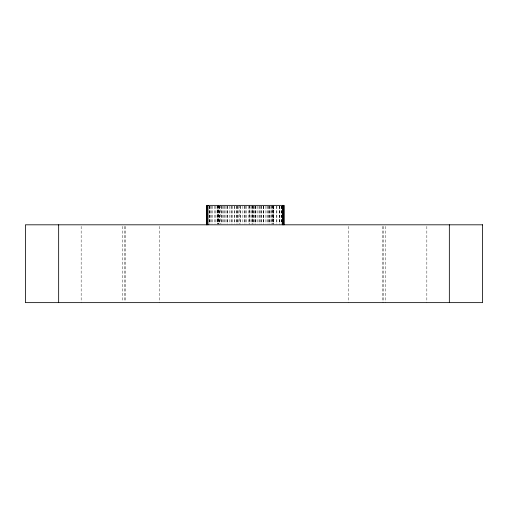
<?xml version="1.0" encoding="UTF-8"?>
<svg xmlns="http://www.w3.org/2000/svg" width="508" height="508" viewBox="0 0 508 508"><rect width="100%" height="100%" fill="white"/><g stroke="black" fill="none" stroke-linecap="round" stroke-linejoin="round"><path stroke-width="0.38" stroke-dasharray="2.54 1.91" d="M426.841 226.39L426.841 302.641M385.223 226.39L385.223 302.641M383.375 226.39L383.375 302.641M382.257 226.39L382.257 302.641M348.361 226.39L348.361 302.641M281.629 206.14L281.629 224.041M281.553 206.14L281.553 224.041M281.343 206.14L281.343 224.041M279.857 206.14L279.857 224.041M279.483 206.14L279.483 224.041M279.438 206.14L279.438 224.041M276.879 206.14L276.879 224.041M276.619 206.14L276.619 224.041M273.799 206.14L273.799 224.041M273.679 206.14L273.679 224.041M273.329 205.359L273.329 224.041M273.152 206.14L273.152 224.041M273.069 206.14L273.069 224.041M272.917 205.359L272.917 224.041M272.11 206.14L272.11 224.041M272.002 205.359L272.002 224.041M271.189 206.14L271.189 224.041M270.015 206.14L270.015 224.041M269.888 206.14L269.888 224.041M269.704 206.14L269.704 224.041M268.713 206.14L268.713 224.041M267.995 206.14L267.995 224.041M267.068 206.14L267.068 224.041M265.887 206.14L265.9 224.041M263.779 206.14L263.779 224.041M263.62 206.14L263.62 224.041M263.468 206.14L263.468 224.041M261.328 206.14L261.328 224.041M261.137 206.14L261.137 224.041M260.858 206.14L260.858 224.041M259.467 206.14L259.467 224.041M259.004 206.14L259.004 224.041M257.645 206.14L257.645 224.041M255.924 206.14L255.924 224.041M255.765 206.14L255.765 224.041M255.429 206.14L255.429 224.041M254.324 206.14L254.324 224.041M253.765 206.14L253.765 224.041M253.657 206.14L253.657 224.041M252.762 206.14L252.762 224.041M252.324 206.14L252.324 224.041M252.127 205.359L252.127 224.041M251.371 206.14L251.371 224.041M249.942 206.14L249.942 224.041M249.898 206.14L249.898 224.041M249.218 205.359L249.218 224.041M248.774 206.14L248.774 224.041M246.609 206.14L246.609 224.041M245.097 206.14L245.097 224.041M244.932 206.14L244.932 224.041M244.418 206.14L244.418 224.041M242.849 206.14L242.849 224.041M240.475 206.14L240.475 224.041M240.189 206.14L240.189 224.041M239.249 205.359L239.249 224.041M238.487 206.14L238.487 224.041M237.782 206.14L237.782 224.041M237.554 206.14L237.554 224.041M236.195 206.14L236.195 224.041M236.169 206.14L236.169 224.041M234.76 206.14L234.76 224.041M234.601 206.14L234.601 224.041M232.512 206.14L232.512 224.041M231.299 206.14L231.261 224.041M231.051 206.14L231.051 224.041M229.267 206.14L229.267 224.041M227.559 206.14L227.559 224.041M227.298 206.14L227.298 224.041M226.93 206.14L226.93 224.041M225.101 206.14L225.101 224.041M224.466 206.14L224.466 224.041M223.355 206.14L223.355 224.041M222.39 206.14L222.371 224.041M221.659 206.14L221.659 224.041M221.475 206.14L221.475 224.041M220.351 205.359L220.351 224.041M219.646 206.14L219.646 224.041M219.31 206.14L219.31 224.041M219.1 206.14L219.1 224.041M218.554 205.359L218.554 224.041M218.211 205.359L218.199 224.041M218.135 206.14L218.135 224.041M217.951 205.359L217.951 224.041M217.589 206.14L217.589 224.041M217.354 205.359L217.354 224.041M217.068 206.14L217.068 224.041M215.29 206.14L215.29 224.041M214.586 206.14L214.586 224.041M212.731 206.14L212.731 224.041M211.715 206.14L211.715 224.041M210.655 206.14L210.655 224.041M209.512 206.14L209.512 224.041M209.391 206.14L209.391 224.041M209.169 206.14L209.169 224.041M159.639 226.39L159.639 302.641M125.743 226.39L125.743 301.854M124.625 226.39L124.625 301.854M122.777 226.39L122.777 301.854M81.159 226.39L81.159 302.641"/><path stroke-width="0.76" d="M449.339 224.815L449.339 302.641M284.08 224.815L284.08 205.359L206.731 205.359L206.731 224.815M283.794 205.359L283.794 224.815M282.962 205.359L282.962 224.815M282.829 205.359L282.829 224.815M207.956 205.359L207.982 224.815M207.035 205.359L207.035 224.815M58.661 224.815L58.661 302.641M482.6 224.815L25.4 224.815L25.4 302.641L482.6 302.641L482.6 224.815"/></g></svg>
